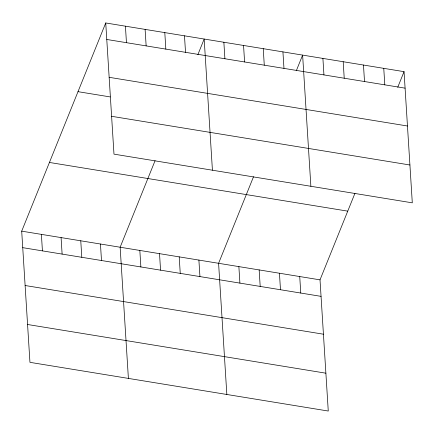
<?xml version="1.0" encoding="UTF-8"?>
<svg xmlns="http://www.w3.org/2000/svg" width="434" height="434" viewBox="0 0 434 434"><rect width="100%" height="100%" fill="white"/><g stroke="black" fill="none" stroke-linecap="round" stroke-linejoin="round"><path stroke-width="0.65" d="M354.952 193.298L320.015 279.854L328.267 411.036L29.951 362.341L21.7 231.159L105.733 22.964L404.049 71.659L412.3 202.841L113.985 154.146L105.733 22.964M155.079 160.672L120.142 247.228L128.399 378.41M197.871 54.646L204.175 39.033L212.427 170.215M253.521 176.741L218.59 263.297L226.841 394.479M296.319 70.715L302.617 55.102L310.874 186.284M397.745 87.272L404.049 71.659M106.769 39.467L405.085 88.156M109.151 77.312L407.466 126.001M78.001 91.672L110.16 96.918M111.603 116.301L409.918 164.996M49.433 162.457L347.743 211.146M21.7 231.159L320.015 279.854M22.736 247.662L321.051 296.357M25.118 285.507L323.433 334.202M27.57 324.496L325.885 373.191M383.759 68.344L384.801 84.847M363.475 65.035L364.517 81.538M343.191 61.726L344.227 78.223M322.907 58.411L323.943 74.914M299.731 276.545L300.767 293.042M282.93 51.89L283.972 68.388M279.442 273.23L280.483 289.733M263.243 48.673L264.279 65.176M259.158 269.921L260.194 286.424M243.555 45.461L244.592 61.959M238.874 266.612L239.91 283.109M223.863 42.244L224.904 58.747M198.897 260.085L199.938 276.583M184.488 35.821L185.524 52.319M179.209 256.868L180.246 273.371M164.801 32.604L165.837 49.107M159.522 253.657L160.558 270.16M145.108 29.393L146.149 45.89M139.835 250.445L140.871 266.943M125.421 26.176L126.457 42.678M100.455 244.017L101.491 260.519M80.767 240.799L81.804 257.302M61.08 237.588L62.116 254.091M41.387 234.376L42.429 250.874"/></g></svg>
